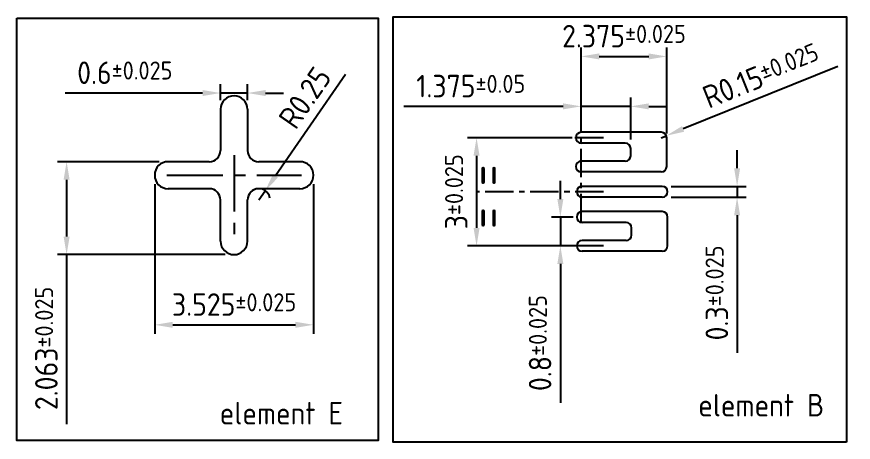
# Model space of a CAD drawing. Extents: x 398 to 764, y 536 to 780.
# Drawn here: x 400.3 to 493.1, y 677.6 to 724.8 of the extents above; entities that cross this region are included whole.
import ezdxf

# ---------------------------------------------------------------- set-up
doc = ezdxf.new("R2010")
doc.units = 0
doc.linetypes.add('AXES', pattern=[2, 1.25, -0.25, 0.25, -0.25])
doc.linetypes.add('CONTINU', pattern=[0])
for name, color, linetype, lineweight in [('AXIS', 4, 'AXES', 25), ('DIMENSIONS', 3, 'Continuous', 25), ('NOTES', 6, 'CONTINU', 25)]:
    doc.layers.add(name, color=color, linetype=linetype, lineweight=lineweight)
doc.layers.add('top leadframe', color=5, linetype='Continuous')
doc.styles.get("Standard").update_dxf_attribs({"font": 'ISOCP.SHX', "bigfont": 'bigfont.shx'})
doc.dimstyles.new('ST standard', dxfattribs={"dimtxt": 2.5, "dimasz": 3.5, "dimexe": 1, "dimexo": 1, "dimgap": 1, "dimtad": 1, "dimdec": 3, "dimdsep": 46, "dimtxsty": 'STANDARD', "dimcen": 0, "dimclrd": 3, "dimclre": 3, "dimclrt": 1, "dimadec": 0, "dimazin": 2, "dimtol": 1, "dimtp": 0.1, "dimtm": 0.1, "dimtfac": 0.8, "dimtdec": 3, "dimtmove": 0, "dimatfit": 3, "dimfxl": 1, "dimtolj": 2, "dimlwd": -1, "dimlwe": -1, "dimarcsym": 1})
doc.dimstyles.new('ST standard$0', dxfattribs={"dimtxt": 2.5, "dimasz": 2, "dimexe": 1, "dimexo": 1, "dimgap": 1, "dimtad": 1, "dimdec": 3, "dimdsep": 46, "dimtxsty": 'STANDARD', "dimcen": 0, "dimclrd": 3, "dimclre": 3, "dimclrt": 1, "dimadec": 0, "dimazin": 2, "dimtol": 1, "dimtp": 0.1, "dimtm": 0.1, "dimtfac": 0.8, "dimtdec": 3, "dimtmove": 0, "dimatfit": 3, "dimfxl": 1, "dimtolj": 2, "dimlwd": -1, "dimlwe": -1, "dimarcsym": 1})

# ---------------------------------------------------------------- blocks, each defined once
blk = doc.blocks.new('*D12')
at = {"layer": 'AXIS', "color": 3, "linetype": 'ByBlock', "ltscale": 50, "transparency": 16777216}
for p, q in [((480.253, 708.02), (480.253, 710.02)), ((472.942, 706.02), (481.253, 706.02)), ((480.253, 706.02), (480.253, 704.82)), ((472.942, 704.82), (481.253, 704.82)), ((480.253, 702.82), (480.253, 687.56))]:
    blk.add_line(p, q, dxfattribs=at)
at = {"layer": 'AXIS', "color": 3, "ltscale": 50, "transparency": 16777216}
for points in [[(479.92, 708.02), (480.586, 708.02), (480.253, 706.02)], [(479.92, 702.82), (480.586, 702.82), (480.253, 704.82)]]:
    blk.add_solid(points, dxfattribs=at)
at = {"layer": 'Defpoints', "color": 0, "ltscale": 50, "transparency": 16777216}
for p in [(471.942, 706.02), (471.942, 704.82), (480.253, 704.82)]:
    blk.add_point(p, dxfattribs=at)
at = {"layer": 'AXIS', "color": 1, "ltscale": 50, "transparency": 16777216, "insert": (478.003, 694.19), "char_height": 2.5, "attachment_point": 5, "rotation": 90}
blk.add_mtext('\\A2;0.3{\\H2;±0.025}', dxfattribs=at)
blk = doc.blocks.new('*D13')
at = {"layer": 'AXIS', "color": 3, "linetype": 'ByBlock', "ltscale": 50, "transparency": 16777216}
for p, q in [((491.421, 719.3), (474.252, 712.388)), ((471.84, 711.417), (472.397, 711.641))]:
    blk.add_line(p, q, dxfattribs=at)
at = {"layer": 'AXIS', "color": 3, "ltscale": 50, "transparency": 16777216}
blk.add_solid([(474.128, 712.697), (474.377, 712.079), (472.397, 711.641)], dxfattribs=at)
at = {"layer": 'Defpoints', "color": 0, "ltscale": 50, "transparency": 16777216}
for p in [(471.84, 711.417), (472.397, 711.641)]:
    blk.add_point(p, dxfattribs=at)
at = {"layer": 'AXIS', "color": 1, "ltscale": 50, "transparency": 16777216, "insert": (482.924, 718.304), "char_height": 2.5, "attachment_point": 5, "rotation": 21.92901}
blk.add_mtext('\\A2;R0.15{\\H2;±0.025}', dxfattribs=at)
blk = doc.blocks.new('*D14')
at = {"layer": 'AXIS', "color": 3, "linetype": 'ByBlock', "ltscale": 50, "transparency": 16777216}
for p, q in [((462.94, 712.417), (462.94, 721.435)), ((472.44, 711.885), (472.44, 721.435)), ((464.94, 720.435), (470.44, 720.435))]:
    blk.add_line(p, q, dxfattribs=at)
at = {"layer": 'AXIS', "color": 3, "ltscale": 50, "transparency": 16777216}
for points in [[(464.94, 720.768), (464.94, 720.102), (462.94, 720.435)], [(470.44, 720.768), (470.44, 720.102), (472.44, 720.435)]]:
    blk.add_solid(points, dxfattribs=at)
at = {"layer": 'Defpoints', "color": 0, "ltscale": 50, "transparency": 16777216}
for p in [(472.44, 720.435), (462.94, 711.417), (472.44, 710.885)]:
    blk.add_point(p, dxfattribs=at)
at = {"layer": 'AXIS', "color": 1, "ltscale": 50, "transparency": 16777216, "insert": (467.69, 722.685), "char_height": 2.5, "attachment_point": 5}
blk.add_mtext('\\A2;2.375{\\H2;±0.025}', dxfattribs=at)
blk = doc.blocks.new('*D15')
at = {"layer": 'AXIS', "color": 3, "linetype": 'ByBlock', "ltscale": 50, "transparency": 16777216}
for p, q in [((462.94, 712.417), (462.94, 715.894)), ((468.44, 711.217), (468.44, 715.894)), ((460.94, 714.894), (443.257, 714.894)), ((468.44, 714.894), (462.94, 714.894)), ((470.44, 714.894), (472.44, 714.894))]:
    blk.add_line(p, q, dxfattribs=at)
at = {"layer": 'AXIS', "color": 3, "ltscale": 50, "transparency": 16777216}
for points in [[(460.94, 715.227), (460.94, 714.56), (462.94, 714.894)], [(470.44, 715.227), (470.44, 714.56), (468.44, 714.894)]]:
    blk.add_solid(points, dxfattribs=at)
at = {"layer": 'Defpoints', "color": 0, "ltscale": 50, "transparency": 16777216}
for p in [(468.44, 714.894), (462.94, 711.417), (468.44, 710.217)]:
    blk.add_point(p, dxfattribs=at)
at = {"layer": 'AXIS', "color": 1, "ltscale": 50, "transparency": 16777216, "insert": (450.686, 717.144), "char_height": 2.5, "attachment_point": 5}
blk.add_mtext('\\A2;1.375{\\H2;±0.05}', dxfattribs=at)
blk = doc.blocks.new('*D16')
at = {"layer": 'AXIS', "color": 3, "linetype": 'ByBlock', "ltscale": 50, "transparency": 16777216}
for p, q in [((460.631, 704.615), (460.631, 706.615)), ((462.042, 702.615), (459.631, 702.615)), ((460.631, 702.615), (460.631, 699.415)), ((462.042, 699.415), (459.631, 699.415)), ((460.631, 697.415), (460.631, 682))]:
    blk.add_line(p, q, dxfattribs=at)
at = {"layer": 'AXIS', "color": 3, "ltscale": 50, "transparency": 16777216}
for points in [[(460.298, 704.615), (460.965, 704.615), (460.631, 702.615)], [(460.298, 697.415), (460.965, 697.415), (460.631, 699.415)]]:
    blk.add_solid(points, dxfattribs=at)
at = {"layer": 'Defpoints', "color": 0, "ltscale": 50, "transparency": 16777216}
for p in [(460.631, 702.615), (463.042, 702.615), (463.042, 699.415)]:
    blk.add_point(p, dxfattribs=at)
at = {"layer": 'AXIS', "color": 1, "ltscale": 50, "transparency": 16777216, "insert": (458.381, 688.63), "char_height": 2.5, "attachment_point": 5, "rotation": 90}
blk.add_mtext('\\A2;0.8{\\H2;±0.025}', dxfattribs=at)
blk = doc.blocks.new('external slots vertical B')
at = {"layer": 'NOTES'}
blk.add_line((-0.15, 0.55), (-2.375, 0.55), dxfattribs=at)
at = {"layer": 'top leadframe'}
for p, q in [((-0.15, 0.55), (-2.375, 0.55)), ((-1.15, 0.25), (-2.375, 0.25)), ((0, -0.4), (0, 0.4)), ((-1, -0.1), (-1, 0.1)), ((-1.15, -0.25), (-2.375, -0.25)), ((-0.15, -0.55), (-2.375, -0.55))]:
    blk.add_line(p, q, dxfattribs=at)
for centre, start, end in [((-2.375, 0.4), 90, 270), ((-0.15, 0.4), 0, 90), ((-1.15, 0.1), 0, 90), ((-1.15, -0.1), 270, 0), ((-2.375, -0.4), 90, 270), ((-0.15, -0.4), 270, 0)]:
    blk.add_arc(centre, 0.15, start, end, dxfattribs=at)
blk = doc.blocks.new('external slots vertical C')
at = {"layer": 'top leadframe'}
for p, q in [((-0.15, 0.19), (-2.375, 0.19)), ((-0.15, -0.11), (-2.375, -0.11))]:
    blk.add_line(p, q, dxfattribs=at)
for centre, start, end in [((-2.375, 0.04), 90, 270), ((-0.15, 0.04), 270, 90)]:
    blk.add_arc(centre, 0.15, start, end, dxfattribs=at)
blk = doc.blocks.new('*D26')
at = {"layer": 'AXIS', "color": 3, "linetype": 'ByBlock', "ltscale": 50, "transparency": 16777216}
for p, q in [((461.94, 711.417), (450.328, 711.417)), ((451.328, 709.417), (451.328, 701.415)), ((462.042, 699.415), (450.328, 699.415))]:
    blk.add_line(p, q, dxfattribs=at)
at = {"layer": 'AXIS', "color": 3, "ltscale": 50, "transparency": 16777216}
for points in [[(450.995, 709.417), (451.661, 709.417), (451.328, 711.417)], [(450.995, 701.415), (451.661, 701.415), (451.328, 699.415)]]:
    blk.add_solid(points, dxfattribs=at)
at = {"layer": 'Defpoints', "color": 0, "ltscale": 50, "transparency": 16777216}
for p in [(462.94, 711.417), (451.328, 699.415), (463.042, 699.415)]:
    blk.add_point(p, dxfattribs=at)
at = {"layer": 'AXIS', "color": 1, "ltscale": 50, "transparency": 16777216, "insert": (449.078, 705.416), "char_height": 2.5, "attachment_point": 5, "rotation": 90}
blk.add_mtext('\\A2;3{\\H2;±0.025}', dxfattribs=at)
blk = doc.blocks.new('top external slot corner')
at = {"layer": 'top leadframe'}
for p, q in [((-0.3, -0.35), (-0.3, -1.2625)), ((0.3, -0.35), (0.3, -1.2625)), ((-0.55, -1.5125), (-1.4625, -1.5125)), ((1.4625, -1.5125), (0.55, -1.5125)), ((-0.55, -2.1125), (-1.4625, -2.1125)), ((1.4625, -2.1125), (0.55, -2.1125)), ((-0.3, -3.275), (-0.3, -2.3625)), ((0.3, -3.275), (0.3, -2.3625))]:
    blk.add_line(p, q, dxfattribs=at)
for centre, radius, start, end in [((0, -0.35), 0.3, 0, 180), ((-0.55, -1.2625), 0.25, 270, 0), ((0.55, -1.2625), 0.25, 180, 270), ((-1.4625, -1.8125), 0.3, 90, 270), ((1.4625, -1.8125), 0.3, 270, 90), ((-0.55, -2.3625), 0.25, 360, 90), ((0.55, -2.3625), 0.25, 90, 180), ((0, -3.275), 0.3, 180, 0)]:
    blk.add_arc(centre, radius, start, end, dxfattribs=at)
blk = doc.blocks.new('*D53')
at = {"layer": 'Defpoints', "color": 0, "ltscale": 50, "transparency": 16777216}
for p in [(415.595, 707.258), (433.22, 707.258), (433.22, 690.657)]:
    blk.add_point(p, dxfattribs=at)
at = {"layer": 'DIMENSIONS', "color": 3, "linetype": 'ByBlock', "ltscale": 50, "transparency": 16777216}
for p, q in [((415.595, 706.258), (415.595, 689.657)), ((433.22, 706.258), (433.22, 689.657))]:
    blk.add_line(p, q, dxfattribs=at)
at = {"layer": 'DIMENSIONS', "color": 3, "ltscale": 50, "transparency": 16777216}
blk.add_line((417.595, 690.657), (431.22, 690.657), dxfattribs=at)
for points in [[(417.595, 690.99), (417.595, 690.324), (415.595, 690.657)], [(431.22, 690.99), (431.22, 690.324), (433.22, 690.657)]]:
    blk.add_solid(points, dxfattribs=at)
at = {"layer": 'DIMENSIONS', "color": 1, "ltscale": 50, "transparency": 16777216, "insert": (424.408, 692.907), "char_height": 2.5, "attachment_point": 5}
blk.add_mtext('\\A2;3.525{\\H2;±0.025}', dxfattribs=at)
blk = doc.blocks.new('*D54')
at = {"layer": 'Defpoints', "color": 0, "ltscale": 50, "transparency": 16777216}
for p in [(417.095, 708.758), (405.819, 698.445), (424.408, 698.445)]:
    blk.add_point(p, dxfattribs=at)
at = {"layer": 'DIMENSIONS', "color": 3, "linetype": 'ByBlock', "ltscale": 50, "transparency": 16777216}
for p, q in [((416.095, 708.758), (404.819, 708.758)), ((423.408, 698.445), (404.819, 698.445))]:
    blk.add_line(p, q, dxfattribs=at)
at = {"layer": 'DIMENSIONS', "color": 3, "ltscale": 50, "transparency": 16777216}
for p, q in [((405.819, 706.758), (405.819, 700.445)), ((405.819, 698.445), (405.819, 679.624))]:
    blk.add_line(p, q, dxfattribs=at)
for points in [[(405.486, 706.758), (406.152, 706.758), (405.819, 708.758)], [(405.486, 700.445), (406.152, 700.445), (405.819, 698.445)]]:
    blk.add_solid(points, dxfattribs=at)
at = {"layer": 'DIMENSIONS', "color": 1, "ltscale": 50, "transparency": 16777216, "insert": (403.569, 688.035), "char_height": 2.5, "attachment_point": 5, "rotation": 90}
blk.add_mtext('\\A2;2.063{\\H2;±0.025}', dxfattribs=at)
blk = doc.blocks.new('*D55')
at = {"layer": 'Defpoints', "color": 0, "ltscale": 50, "transparency": 16777216}
for p in [(427.869, 705.536), (427.158, 704.508)]:
    blk.add_point(p, dxfattribs=at)
at = {"layer": 'DIMENSIONS', "color": 3, "ltscale": 50, "transparency": 16777216}
for p, q in [((436.79, 718.426), (429.007, 707.18)), ((427.158, 704.508), (427.869, 705.536))]:
    blk.add_line(p, q, dxfattribs=at)
at = {"layer": 'DIMENSIONS', "color": 3, "linetype": 'ByBlock', "ltscale": 50, "transparency": 16777216}
blk.add_arc((427.158, 704.508), 1.25, 9.47868, 134.16338, dxfattribs=at)
at = {"layer": 'DIMENSIONS', "color": 3, "ltscale": 50, "transparency": 16777216}
blk.add_solid([(428.733, 707.37), (429.281, 706.99), (427.869, 705.536)], dxfattribs=at)
at = {"layer": 'DIMENSIONS', "color": 1, "ltscale": 50, "transparency": 16777216, "insert": (432.278, 715.861), "char_height": 2.5, "attachment_point": 5, "rotation": 55.31531}
blk.add_mtext('\\A2;R0.25', dxfattribs=at)
blk = doc.blocks.new('*D92')
at = {"layer": 'Defpoints', "color": 0, "ltscale": 50, "transparency": 16777216}
for p in [(425.908, 716.375), (422.908, 714.57), (425.908, 714.57)]:
    blk.add_point(p, dxfattribs=at)
at = {"layer": 'DIMENSIONS', "color": 3, "linetype": 'ByBlock', "ltscale": 50, "transparency": 16777216}
for p, q in [((422.908, 715.57), (422.908, 717.375)), ((425.908, 715.57), (425.908, 717.375))]:
    blk.add_line(p, q, dxfattribs=at)
at = {"layer": 'DIMENSIONS', "color": 3, "ltscale": 50, "transparency": 16777216}
for p, q in [((420.908, 716.375), (405.648, 716.375)), ((425.908, 716.375), (422.908, 716.375)), ((427.908, 716.375), (429.908, 716.375))]:
    blk.add_line(p, q, dxfattribs=at)
for points in [[(420.908, 716.709), (420.908, 716.042), (422.908, 716.375)], [(427.908, 716.709), (427.908, 716.042), (425.908, 716.375)]]:
    blk.add_solid(points, dxfattribs=at)
at = {"layer": 'DIMENSIONS', "color": 1, "ltscale": 50, "transparency": 16777216, "insert": (412.278, 718.625), "char_height": 2.5, "attachment_point": 5}
blk.add_mtext('\\A2;0.6{\\H2;±0.025}', dxfattribs=at)

msp = doc.modelspace()

# ---------------------------------------------------------------- linework, layer by layer
at = {"layer": 'AXIS', "ltscale": 2.5}
for p, q in [((462.9401, 702.0516), (462.9401, 719.7888)), ((465.4167, 705.4202), (451.4296, 705.4202))]:
    msp.add_line(p, q, dxfattribs=at)
at = {"layer": 'AXIS', "ltscale": 5}
for p, q in [((424.4076, 709.4748), (424.4076, 699.6101)), ((416.9276, 707.2577), (431.8876, 707.2577))]:
    msp.add_line(p, q, dxfattribs=at)
at = {"layer": 'AXIS', "ltscale": 50}
msp.add_line((465.4167, 699.4152), (460.9234, 699.4152), dxfattribs=at)
at = {"layer": 'top leadframe', "ltscale": 2.5}
msp.add_line((465.4167, 711.4168), (462.2396, 711.4168), dxfattribs=at)
at = {"layer": 'top leadframe'}
for points in [[(400.2811, 724.6817), (440.3941, 724.6817), (440.3941, 677.8067), (400.2811, 677.8067)], [(492.4108, 677.6254), (442.0783, 677.6254), (442.0783, 724.8391), (492.4108, 724.8391)]]:
    msp.add_lwpolyline(points, close=True, dxfattribs=at)

# ---------------------------------------------------------------- block references
at = {"layer": 'top leadframe', "ltscale": 50}
for name, p, xscale, yscale, zscale in [('top external slot corner', (424.4076, 716.3202), 5, 5, 5), ('external slots vertical B', (472.4401, 709.8168), 4, 4, 4), ('external slots vertical C', (472.5417, 705.2589), 4, 4, 4), ('external slots vertical B', (472.5417, 701.0152), 4, 4, 4)]:
    msp.add_blockref(name, p, dxfattribs=dict(at, xscale=xscale, yscale=yscale, zscale=zscale))

# ---------------------------------------------------------------- texts
at = {"layer": 'DIMENSIONS', "ltscale": 50}
msp.add_text('= =', height=4, rotation=90, dxfattribs=at).set_placement((454.2421, 701.288))
at = {"layer": 'DIMENSIONS', "color": 1, "ltscale": 50}
for s, p in [('element B', (475.9362, 680.484)), ('element E', (422.8134, 679.5994))]:
    msp.add_text(s, height=2.5, dxfattribs=at).set_placement(p)

# ---------------------------------------------------------------- dimensions: what is measured, and where the dimension line sits
at = {"layer": 'AXIS', "ltscale": 50}
for base, p2, override, picture, middle in [((472.4401, 720.4349), (472.4401, 710.8854), {"dimlfac": 0.25, "dimtp": 0.025, "dimtm": 0.025}, '*D14', (467.6901, 720.4349)), ((468.4401, 714.8937), (468.4401, 710.2168), {"dimlfac": 0.25, "dimtp": 0.05, "dimtm": 0.05}, '*D15', (450.6862, 714.8937))]:
    dim = msp.add_linear_dim(base=base, p1=(462.9401, 711.4168), p2=p2, dimstyle='ST standard$0', override=override, dxfattribs=at)
    dim.commit()
    dim.dimension.update_dxf_attribs({"geometry": picture, "text_midpoint": middle, "dimtype": 128})
dim = msp.add_radius_dim(center=(471.8401, 711.4168), mpoint=(472.3967, 711.6409), dimstyle='ST standard', override={"dimasz": 2, "dimlfac": 0.25, "dimtp": 0.025, "dimtm": 0.025}, dxfattribs=at)
dim.commit()
dim.dimension.update_dxf_attribs({"geometry": '*D13', "text_midpoint": (482.9238, 718.3044)})
for base, p1, p2, picture, middle in [((451.328, 699.4152), (462.9401, 711.4168), (463.0417, 699.4152), '*D26', (449.078, 705.416)), ((480.2531, 704.8202), (471.9417, 706.0202), (471.9417, 704.8202), '*D12', (478.0031, 694.1903))]:
    dim = msp.add_linear_dim(base=base, p1=p1, p2=p2, angle=90, dimstyle='ST standard$0', override={"dimlfac": 0.25, "dimtp": 0.025, "dimtm": 0.025}, dxfattribs=at)
    dim.commit()
    dim.dimension.update_dxf_attribs({"geometry": picture, "text_midpoint": middle})
dim = msp.add_linear_dim(base=(460.6314, 702.6152), p1=(463.0417, 699.4152), p2=(463.0417, 702.6152), angle=90, dimstyle='ST standard$0', override={"dimlfac": 0.25, "dimtp": 0.025, "dimtm": 0.025}, dxfattribs=at)
dim.commit()
dim.dimension.update_dxf_attribs({"geometry": '*D16', "text_midpoint": (460.6314, 688.6296), "dimtype": 128})
at = {"layer": 'DIMENSIONS', "ltscale": 50}
dim = msp.add_linear_dim(base=(425.9076, 716.3754), p1=(422.9076, 714.5702), p2=(425.9076, 714.5702), dimstyle='ST standard$0', override={"dimlfac": 0.2, "dimtp": 0.025, "dimtm": 0.025}, dxfattribs=at)
dim.commit()
dim.dimension.update_dxf_attribs({"geometry": '*D92', "text_midpoint": (412.2777, 716.3754), "dimtype": 128})
dim = msp.add_radius_dim(center=(427.1576, 704.5077), mpoint=(427.8689, 705.5355), dimstyle='ST standard', override={"dimasz": 2, "dimlfac": 0.2, "dimtol": 0, "dimtp": 0.025, "dimtm": 0.025}, dxfattribs=at)
dim.commit()
dim.dimension.update_dxf_attribs({"geometry": '*D55', "text_midpoint": (434.1286, 714.5808), "dimtype": 132})
dim = msp.add_linear_dim(base=(405.8190958625, 698.4451720334), p1=(417.0951082394, 708.7576720334), p2=(424.4076082394, 698.4451720334), angle=90, dimstyle='ST standard$0', override={"dimlfac": 0.2, "dimtp": 0.025, "dimtm": 0.025}, dxfattribs=at)
dim.commit()
dim.dimension.update_dxf_attribs({"geometry": '*D54', "text_midpoint": (405.8190958625, 688.0345085512), "dimtype": 128})
dim = msp.add_linear_dim(base=(433.2201, 690.6569), p1=(415.5951, 707.2577), p2=(433.2201, 707.2577), dimstyle='ST standard$0', override={"dimlfac": 0.2, "dimtp": 0.025, "dimtm": 0.025}, dxfattribs=at)
dim.commit()
dim.dimension.update_dxf_attribs({"geometry": '*D53', "text_midpoint": (424.4076, 692.9072)})

doc.saveas('drawing.dxf')
